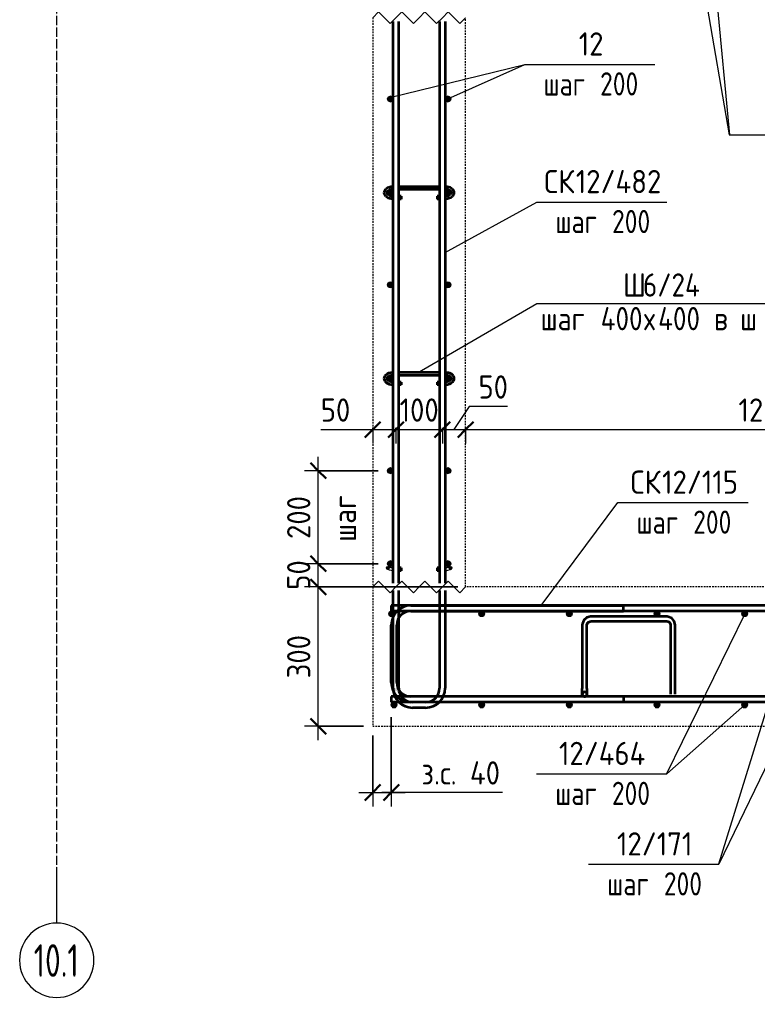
# Model space of a CAD drawing. Header units: millimetres. Extents: x 28954 to 49618, y -2651 to 78735.
# Drawn here: x 46458 to 48046, y -2583 to -479 of the extents above; entities that cross this region are included whole.
import ezdxf

# ---------------------------------------------------------------- set-up
doc = ezdxf.new("R2010")
doc.units = ezdxf.units.MM
doc.linetypes.add('01 Штриховая _4 мм_', pattern=[6, 3.5, -2.5])
doc.linetypes.add('02 Штрихпунктирная _20 мм_', pattern=[25, 20, -2.5, 0, -2.5])
for name, color, linetype, lineweight in [('AA_Dim', 7, 'Continuous', 9), ('AA_Dim-20', 7, 'Continuous', 9), ('AA_Oformlenie', 7, 'Continuous', 9), ('AA_Vinoska', 7, 'Continuous', 9), ('KR_Armatura', 7, 'Continuous', 20), ('KR_Armatura_Tonkie', 7, 'Continuous', 20), ('Оси', 7, 'Continuous', 9)]:
    doc.layers.add(name, color=color, linetype=linetype, lineweight=lineweight)
doc.layers.add('AF_Stena_Опалубка', color=7, linetype='Continuous', lineweight=20, true_color=0x0063c6)
doc.layers.add('KR_Fundament', color=7, linetype='Continuous', lineweight=20, true_color=0x804000)
doc.styles.add('ISOCPEUR_1', font='isocpeur.TTF', dxfattribs={"width": 0.9, "height": 50})
doc.styles.add('ISOCPEUR_2', font='isocpeur.TTF', dxfattribs={"width": 0.8, "height": 50})
doc.styles.add('ISOCPEUR_3', font='isocpeur.TTF', dxfattribs={"width": 0.7, "height": 70})
doc.styles.add('ISOCPEUR_4', font='isocpeur.TTF', dxfattribs={"width": 0.85, "height": 50})
doc.dimstyles.new('00_Точн_3_знака__прозр_', dxfattribs={"dimscale": 304.8, "dimtxt": 50.137748, "dimasz": 0.111549, "dimexe": 0.098425, "dimexo": 0.065617, "dimgap": 0.006562, "dimtad": 1, "dimdec": 3, "dimrnd": 0.001, "dimdsep": 46, "dimtxsty": 'ISOCPEUR_1', "dimblk1": 'OBLIQUE', "dimblk2": 'OBLIQUE', "dimsah": 1, "dimcen": 0.09, "dimdle": 0.098425, "dimazin": 0, "dimtfac": 1, "dimtdec": 4, "dimtix": 1, "dimtmove": 0, "dimatfit": 3, "dimfxl": 1, "dimtvp": 1, "dimtolj": 1, "dimtzin": 0, "dimlwd": 18, "dimlwe": 18, "dimarcsym": 2})
doc.dimstyles.new('00_Точн_3_знака__прозр__1', dxfattribs={"dimscale": 304.8, "dimtxt": 50.137748, "dimasz": 0.111549, "dimexe": 0.098425, "dimexo": 0.065617, "dimgap": 0.006562, "dimtad": 1, "dimdec": 3, "dimrnd": 0.001, "dimdsep": 46, "dimtxsty": 'ISOCPEUR_1', "dimblk1": 'OBLIQUE', "dimblk2": 'OBLIQUE', "dimsah": 1, "dimcen": 0.09, "dimdle": 0.098425, "dimazin": 0, "dimtfac": 1, "dimtdec": 4, "dimtix": 1, "dimtmove": 1, "dimatfit": 3, "dimfxl": 1, "dimtvp": 1, "dimtolj": 1, "dimtzin": 0, "dimlwd": 18, "dimlwe": 18, "dimarcsym": 2})

# ---------------------------------------------------------------- blocks, each defined once
blk = doc.blocks.new('261_Лягушка _НесАрм_РабПлоск_ - 10 А240-3794697-В-В Арм')
at = {"layer": 'KR_Armatura', "lineweight": 35}
for start, end in [(90, 270), (270, 90)]:
    blk.add_arc((76791.1, -1931), 5, start, end, dxfattribs=at)
at = {"layer": 'KR_Armatura_Tonkie', "lineweight": 35}
for p, q in [((76968.6, -1764), (76803.6, -1764)), ((76786.1, -1781.5), (76786.1, -1918.5)), ((76796.1, -1918.5), (76796.1, -1781.5)), ((76803.6, -1774), (76968.6, -1774)), ((76976.1, -1781.5), (76976.1, -1918.5)), ((76986.1, -1918.5), (76986.1, -1781.5))]:
    blk.add_line(p, q, dxfattribs=at)
at = {"layer": 'KR_Armatura_Tonkie', "lineweight": 35, "flags": 128}
for points in [[(76803.6, -1764), (76795.6, -1765.9), (76789.3, -1771.3), (76786.2, -1779), (76786.1, -1781.5)], [(76986.1, -1781.5), (76984.1, -1773.5), (76978.7, -1767.3), (76971.1, -1764.2), (76968.6, -1764)], [(76796.1, -1781.5), (76798, -1776.5), (76802.7, -1774.1), (76803.6, -1774)], [(76968.6, -1774), (76973.5, -1775.9), (76976, -1780.6), (76976.1, -1781.5)], [(76786.1, -1931), (76786.1, -1929.1), (76786.1, -1923.9), (76786.1, -1918.5)], [(76791.1, -1936), (76787.2, -1934.1), (76786.1, -1931)], [(76796.1, -1931), (76794.2, -1934.9), (76791.1, -1936)], [(76796.1, -1918.5), (76796.1, -1925.2), (76796.1, -1929.8), (76796.1, -1931)], [(76976.1, -1918.5), (76976.1, -1925.2), (76976.1, -1929.8), (76976.1, -1931)], [(76986.1, -1931), (76986.1, -1929.1), (76986.1, -1923.9), (76986.1, -1918.5)]]:
    blk.add_lwpolyline(points, dxfattribs=at)
blk = doc.blocks.new('Последовательность узлов - 3мм масшт20 маскировка-904226-В-В Арм')
at = {"layer": 'AA_Oformlenie'}
for p, q in [((76335, -475.1), (76347.5, -462.6)), ((76347.5, -462.6), (76372.5, -487.6)), ((76385, -475.1), (76397.5, -462.6)), ((76397.5, -462.6), (76422.5, -487.6)), ((76435, -475.1), (76447.5, -462.6)), ((76447.5, -462.6), (76472.5, -487.6)), ((76485, -475.1), (76497.5, -462.6)), ((76497.5, -462.6), (76522.5, -487.6)), ((76385, -475.1), (76372.5, -487.6)), ((76435, -475.1), (76422.5, -487.6)), ((76485, -475.1), (76472.5, -487.6)), ((76535, -475.1), (76522.5, -487.6))]:
    blk.add_line(p, q, dxfattribs=at)
blk = doc.blocks.new('DIMBLOCK101-В-В Арм')
at = {"layer": 'AA_Dim-20', "color": 30, "lineweight": 30, "true_color": 0xff8000, "transparency": 16777216}
for p, q in [((47217.8, -1361.6), (47234.8, -1344.6)), ((47267.8, -1361.6), (47284.8, -1344.6)), ((47217.8, -1361.6), (47200.8, -1378.6)), ((47267.8, -1361.6), (47250.8, -1378.6))]:
    blk.add_line(p, q, dxfattribs=at)
at = {"layer": 'AA_Dim-20', "color": 30, "lineweight": 18, "true_color": 0xff8000, "transparency": 16777216}
for p, q in [((47106, -1361.6), (47188.4, -1361.6)), ((47187.8, -1361.6), (47267.8, -1361.6)), ((47188.4, -1361.6), (47242.8, -1361.6)), ((47217.8, -1357.5), (47217.8, -1391.6)), ((47217.8, -1361.6), (47217.8, -1357.5)), ((47267.8, -1357.5), (47267.8, -1391.6)), ((47267.8, -1361.6), (47267.8, -1357.5))]:
    blk.add_line(p, q, dxfattribs=at)
at = {"layer": 'AA_Dim-20', "color": 0, "lineweight": 18, "transparency": 16777216, "insert": (47106, -1294.4), "char_height": 50, "width": 74.923, "attachment_point": 1, "line_spacing_factor": 1.135194, "style": 'ISOCPEUR_1'}
blk.add_mtext('50', dxfattribs=at)
blk = doc.blocks.new('_Oblique')
at = {"color": 0, "linetype": 'ByBlock', "lineweight": -2}
blk.add_line((-0.5, -0.5), (0.5, 0.5), dxfattribs=at)
blk = doc.blocks.new('DIMBLOCK102-В-В Арм')
at = {"layer": 'AA_Dim-20', "color": 30, "lineweight": 30, "true_color": 0xff8000, "transparency": 16777216}
for p, q in [((47267.8, -1361.6), (47284.8, -1344.6)), ((47367.8, -1361.6), (47384.8, -1344.6)), ((47267.8, -1361.6), (47250.8, -1378.6)), ((47367.8, -1361.6), (47350.8, -1378.6))]:
    blk.add_line(p, q, dxfattribs=at)
at = {"layer": 'AA_Dim-20', "color": 30, "lineweight": 18, "true_color": 0xff8000, "transparency": 16777216}
for p, q in [((47267.8, -1357.5), (47267.8, -1391.6)), ((47267.8, -1361.6), (47267.8, -1357.5)), ((47267.8, -1361.6), (47367.8, -1361.6)), ((47367.8, -1357.5), (47367.8, -1391.6)), ((47367.8, -1361.6), (47367.8, -1357.5))]:
    blk.add_line(p, q, dxfattribs=at)
at = {"layer": 'AA_Dim-20', "color": 0, "lineweight": 18, "transparency": 16777216, "insert": (47275.7, -1294.4), "char_height": 50, "width": 101.032, "attachment_point": 1, "line_spacing_factor": 1.135194, "style": 'ISOCPEUR_1'}
blk.add_mtext('100', dxfattribs=at)
blk = doc.blocks.new('DIMBLOCK103-В-В Арм')
at = {"layer": 'AA_Dim-20', "color": 30, "lineweight": 18, "true_color": 0xff8000, "transparency": 16777216}
for p, q in [((47425.4, -1312), (47392.8, -1361.6)), ((47507.9, -1312), (47425.4, -1312)), ((47367.8, -1357.5), (47367.8, -1391.6)), ((47367.8, -1361.6), (47367.8, -1357.5)), ((47367.8, -1361.6), (47417.8, -1361.6)), ((47417.8, -1357.5), (47417.8, -1391.6)), ((47417.8, -1361.6), (47417.8, -1357.5))]:
    blk.add_line(p, q, dxfattribs=at)
at = {"layer": 'AA_Dim-20', "color": 30, "lineweight": 30, "true_color": 0xff8000, "transparency": 16777216}
for p, q in [((47367.8, -1361.6), (47384.8, -1344.6)), ((47417.8, -1361.6), (47434.8, -1344.6)), ((47367.8, -1361.6), (47350.8, -1378.6)), ((47417.8, -1361.6), (47400.8, -1378.6))]:
    blk.add_line(p, q, dxfattribs=at)
at = {"layer": 'AA_Dim-20', "color": 0, "lineweight": 18, "transparency": 16777216, "insert": (47445.4, -1244.8), "char_height": 50, "width": 74.923, "attachment_point": 1, "line_spacing_factor": 1.135194, "style": 'ISOCPEUR_1'}
blk.add_mtext('50', dxfattribs=at)
blk = doc.blocks.new('DIMBLOCK104-В-В Арм')
at = {"layer": 'AA_Dim-20', "color": 30, "lineweight": 30, "true_color": 0xff8000, "transparency": 16777216}
for p, q in [((47417.8, -1361.6), (47434.8, -1344.6)), ((48707.8, -1361.6), (48724.8, -1344.6)), ((47417.8, -1361.6), (47400.8, -1378.6)), ((48707.8, -1361.6), (48690.8, -1378.6))]:
    blk.add_line(p, q, dxfattribs=at)
at = {"layer": 'AA_Dim-20', "color": 30, "lineweight": 18, "true_color": 0xff8000, "transparency": 16777216}
for p, q in [((47417.8, -1357.5), (47417.8, -1391.6)), ((47417.8, -1361.6), (47417.8, -1357.5)), ((47417.8, -1361.6), (48707.8, -1361.6)), ((48707.8, -1357.5), (48707.8, -1391.6)), ((48707.8, -1361.6), (48707.8, -1357.5))]:
    blk.add_line(p, q, dxfattribs=at)
at = {"layer": 'AA_Dim-20', "color": 0, "lineweight": 18, "transparency": 16777216, "insert": (48005.1, -1294.4), "char_height": 50, "width": 138.494, "attachment_point": 1, "line_spacing_factor": 1.135194, "style": 'ISOCPEUR_1'}
blk.add_mtext('1290', dxfattribs=at)
blk = doc.blocks.new('DIMBLOCK110-В-В Арм')
at = {"layer": 'AA_Dim-20', "color": 30, "lineweight": 30, "true_color": 0xff8000, "transparency": 16777216}
for p, q in [((47100.7, -1700), (47083.7, -1683)), ((47100.7, -1700), (47117.7, -1717)), ((47100.7, -2000), (47083.7, -1983)), ((47100.7, -2000), (47117.7, -2017))]:
    blk.add_line(p, q, dxfattribs=at)
at = {"layer": 'AA_Dim-20', "color": 30, "lineweight": 18, "true_color": 0xff8000, "transparency": 16777216}
for p, q in [((47401, -1700), (47070.7, -1700)), ((47100.7, -2030), (47100.7, -1700)), ((47100.7, -1700), (47401, -1700)), ((47197.8, -2000), (47070.7, -2000)), ((47100.7, -2000), (47197.8, -2000))]:
    blk.add_line(p, q, dxfattribs=at)
at = {"layer": 'AA_Dim-20', "color": 0, "lineweight": 18, "transparency": 16777216, "insert": (47033.6, -1896.8), "char_height": 50, "width": 112.384, "attachment_point": 1, "rotation": 90, "line_spacing_factor": 1.135194, "style": 'ISOCPEUR_1'}
blk.add_mtext('300', dxfattribs=at)
blk = doc.blocks.new('DIMBLOCK111-В-В Арм')
at = {"layer": 'AA_Dim-20', "color": 30, "lineweight": 30, "true_color": 0xff8000, "transparency": 16777216}
for p, q in [((47100.7, -1650), (47083.7, -1633)), ((47100.7, -1650), (47117.7, -1667)), ((47100.7, -1700), (47083.7, -1683)), ((47100.7, -1700), (47117.7, -1717))]:
    blk.add_line(p, q, dxfattribs=at)
at = {"layer": 'AA_Dim-20', "color": 30, "lineweight": 18, "true_color": 0xff8000, "transparency": 16777216}
for p, q in [((47229.8, -1650), (47070.7, -1650)), ((47100.7, -1700), (47100.7, -1650)), ((47100.7, -1650), (47229.8, -1650)), ((47401, -1700), (47070.7, -1700)), ((47100.7, -1700), (47401, -1700))]:
    blk.add_line(p, q, dxfattribs=at)
at = {"layer": 'AA_Dim-20', "color": 0, "lineweight": 18, "transparency": 16777216, "insert": (47033.6, -1706.2), "char_height": 50, "width": 74.923, "attachment_point": 1, "rotation": 90, "line_spacing_factor": 1.135194, "style": 'ISOCPEUR_1'}
blk.add_mtext('50', dxfattribs=at)
blk = doc.blocks.new('DIMBLOCK112-В-В Арм')
at = {"layer": 'AA_Dim-20', "color": 30, "lineweight": 18, "true_color": 0xff8000, "transparency": 16777216}
for p, q in [((47100.7, -1650), (47100.7, -1420)), ((47229.8, -1450), (47070.7, -1450)), ((47100.7, -1450), (47229.8, -1450)), ((47229.8, -1650), (47070.7, -1650)), ((47100.7, -1650), (47229.8, -1650))]:
    blk.add_line(p, q, dxfattribs=at)
at = {"layer": 'AA_Dim-20', "color": 30, "lineweight": 30, "true_color": 0xff8000, "transparency": 16777216}
for p, q in [((47100.7, -1450), (47083.7, -1433)), ((47100.7, -1450), (47117.7, -1467)), ((47100.7, -1650), (47083.7, -1633)), ((47100.7, -1650), (47117.7, -1667))]:
    blk.add_line(p, q, dxfattribs=at)
at = {"layer": 'AA_Dim-20', "color": 0, "lineweight": 18, "transparency": 16777216, "char_height": 50, "attachment_point": 1, "rotation": 90, "line_spacing_factor": 1.135194, "style": 'ISOCPEUR_1'}
for s, insert, width in [('200', (47033.6, -1596.8), 112.384), ('шаг', (47132.2, -1603), 127.142)]:
    blk.add_mtext(s, dxfattribs=dict(at, insert=insert, width=width))
blk = doc.blocks.new('DIMBLOCK113-В-В Арм')
at = {"layer": 'AA_Dim-20', "color": 30, "lineweight": 18, "true_color": 0xff8000, "transparency": 16777216}
for p, q in [((47257.8, -1980), (47257.8, -2172.4)), ((47257.8, -2142.4), (47257.8, -1980)), ((47217.8, -2020), (47217.8, -2172.4)), ((47217.8, -2142.4), (47217.8, -2020)), ((47187.8, -2142.4), (47287.8, -2142.4)), ((47302.8, -2142.4), (47237.8, -2142.4)), ((47496.9, -2142.4), (47302.8, -2142.4))]:
    blk.add_line(p, q, dxfattribs=at)
at = {"layer": 'AA_Dim-20', "color": 30, "lineweight": 30, "true_color": 0xff8000, "transparency": 16777216}
for p, q in [((47217.8, -2142.4), (47234.8, -2125.4)), ((47257.8, -2142.4), (47274.8, -2125.4)), ((47217.8, -2142.4), (47200.8, -2159.4)), ((47257.8, -2142.4), (47240.8, -2159.4))]:
    blk.add_line(p, q, dxfattribs=at)
at = {"layer": 'AA_Dim-20', "color": 0, "lineweight": 18, "transparency": 16777216, "insert": (47322.8, -2075.3), "char_height": 50, "width": 208.876, "attachment_point": 1, "line_spacing_factor": 1.135194, "style": 'ISOCPEUR_1'}
blk.add_mtext('з.с. 40', dxfattribs=at)
blk = doc.blocks.new('042_М_Арматуры - Диам длина поз _ Комментарий-2260297-В-В Арм')
at = {"layer": 'AA_Vinoska'}
blk.add_line((77320.9, -1518.6), (77600.9, -1518.6), dxfattribs=at)
blk = doc.blocks.new('042_М_Арматуры - Диам длина поз _ Шаг-2260295-В-В Арм')
at = {"layer": 'AA_Vinoska'}
blk.add_line((78178.8, -871.7), (78458.8, -871.7), dxfattribs=at)
blk = doc.blocks.new('044_М_Универсальная с полкой - Марка_Комментарий полка 27-3828024-В-В Арм')
at = {"layer": 'AA_Vinoska'}
blk.add_line((78112.7, -1089.8), (78652.7, -1089.8), dxfattribs=at)
blk = doc.blocks.new('Ось сетки - d_4мм-2765513-В-В Арм')
at = {"layer": 'Оси', "color": 12, "true_color": 0xc80000}
for start, end in [(0, 180), (0, 180), (180, 360), (180, 360)]:
    blk.add_arc((75655, -2503.5), 80, start, end, dxfattribs=at)

msp = doc.modelspace()

# ---------------------------------------------------------------- hatches: boundary and pattern name
at = {"layer": 'KR_Armatura', "lineweight": 9}
h = msp.add_hatch(color=256, dxfattribs=at)
edge = h.paths.add_edge_path()
edge.add_arc((47255.8079, -650), 6, 0, 360)
for points in [[(47255.8079, -656), (47261.004, -653), (47261.004, -647), (47255.8079, -644), (47250.6117, -647), (47250.6117, -653)], [(47379.8079, -656), (47385.004, -653), (47385.004, -647), (47379.8079, -644), (47374.6117, -647), (47374.6117, -653)], [(47255.8079, -856), (47261.004, -853), (47261.004, -847), (47255.8079, -844), (47250.6117, -847), (47250.6117, -853)], [(47379.8079, -856), (47385.004, -853), (47385.004, -847), (47379.8079, -844), (47374.6117, -847), (47374.6117, -853)], [(47255.8079, -1056), (47261.004, -1053), (47261.004, -1047), (47255.8079, -1044), (47250.6117, -1047), (47250.6117, -1053)], [(47379.8079, -1056), (47385.004, -1053), (47385.004, -1047), (47379.8079, -1044), (47374.6117, -1047), (47374.6117, -1053)], [(47255.8079, -1256), (47261.004, -1253), (47261.004, -1247), (47255.8079, -1244), (47250.6117, -1247), (47250.6117, -1253)], [(47379.8079, -1256), (47385.004, -1253), (47385.004, -1247), (47379.8079, -1244), (47374.6117, -1247), (47374.6117, -1253)], [(47255.8079, -1456), (47261.004, -1453), (47261.004, -1447), (47255.8079, -1444), (47250.6117, -1447), (47250.6117, -1453)], [(47379.8079, -1456), (47385.004, -1453), (47385.004, -1447), (47379.8079, -1444), (47374.6117, -1447), (47374.6117, -1453)], [(47255.8079, -1656), (47261.004, -1653), (47261.004, -1647), (47255.8079, -1644), (47250.6117, -1647), (47250.6117, -1653)], [(47379.8079, -1656), (47385.004, -1653), (47385.004, -1647), (47379.8079, -1644), (47374.6117, -1647), (47374.6117, -1653)]]:
    msp.add_hatch(color=256, dxfattribs=at).paths.add_polyline_path(points)
h = msp.add_hatch(color=256, dxfattribs=at)
edge = h.paths.add_edge_path()
edge.add_arc((47379.8079, -650), 6, 0, 360)
h = msp.add_hatch(color=256, dxfattribs=at)
edge = h.paths.add_edge_path()
edge.add_arc((47255.8079, -850), 6, 0, 360)
h = msp.add_hatch(color=256, dxfattribs=at)
edge = h.paths.add_edge_path()
edge.add_arc((47379.8079, -850), 6, 0, 360)
h = msp.add_hatch(color=256, dxfattribs=at)
edge = h.paths.add_edge_path()
edge.add_arc((47255.8079, -1050), 6, 0, 360)
h = msp.add_hatch(color=256, dxfattribs=at)
edge = h.paths.add_edge_path()
edge.add_arc((47379.8079, -1050), 6, 0, 360)
h = msp.add_hatch(color=256, dxfattribs=at)
edge = h.paths.add_edge_path()
edge.add_arc((47255.8079, -1250), 6, 0, 360)
h = msp.add_hatch(color=256, dxfattribs=at)
edge = h.paths.add_edge_path()
edge.add_arc((47379.8079, -1250), 6, 0, 360)
h = msp.add_hatch(color=256, dxfattribs=at)
edge = h.paths.add_edge_path()
edge.add_arc((47255.8079, -1450), 6, 0, 360)
h = msp.add_hatch(color=256, dxfattribs=at)
edge = h.paths.add_edge_path()
edge.add_arc((47379.8079, -1450), 6, 0, 360)
at = {"layer": 'KR_Armatura'}
h = msp.add_hatch(color=256, dxfattribs=at)
edge = h.paths.add_edge_path()
edge.add_arc((47250.2454, -1659.1377), 3, 0, 360)
for points in [[(47250.2454, -1662.1377), (47253.2454, -1659.1377), (47250.2454, -1656.1377), (47247.2454, -1659.1377)], [(47385.3704, -1662.1377), (47388.3704, -1659.1377), (47385.3704, -1656.1377), (47382.3704, -1659.1377)], [(47255.8079, -1763.1962), (47261.8079, -1763.1962), (47264.8079, -1758), (47261.8079, -1752.8038), (47255.8079, -1752.8038), (47252.8079, -1758)], [(47449.4745, -1763.1962), (47455.4745, -1763.1962), (47458.4745, -1758), (47455.4745, -1752.8038), (47449.4745, -1752.8038), (47446.4745, -1758)], [(47638.1412, -1763.1962), (47644.1412, -1763.1962), (47647.1412, -1758), (47644.1412, -1752.8038), (47638.1412, -1752.8038), (47635.1412, -1758)], [(47826.8079, -1763.1962), (47832.8079, -1763.1962), (47835.8079, -1758), (47832.8079, -1752.8038), (47826.8079, -1752.8038), (47823.8079, -1758)], [(48015.4745, -1763.1962), (48021.4745, -1763.1962), (48024.4745, -1758), (48021.4745, -1752.8038), (48015.4745, -1752.8038), (48012.4745, -1758)], [(47260.8079, -1959.1962), (47266.8079, -1959.1962), (47269.8079, -1954), (47266.8079, -1948.8038), (47260.8079, -1948.8038), (47257.8079, -1954)], [(47449.4745, -1959.1962), (47455.4745, -1959.1962), (47458.4745, -1954), (47455.4745, -1948.8038), (47449.4745, -1948.8038), (47446.4745, -1954)], [(47638.1412, -1959.1962), (47644.1412, -1959.1962), (47647.1412, -1954), (47644.1412, -1948.8038), (47638.1412, -1948.8038), (47635.1412, -1954)], [(47826.8079, -1959.1962), (47832.8079, -1959.1962), (47835.8079, -1954), (47832.8079, -1948.8038), (47826.8079, -1948.8038), (47823.8079, -1954)], [(48015.4745, -1959.1962), (48021.4745, -1959.1962), (48024.4745, -1954), (48021.4745, -1948.8038), (48015.4745, -1948.8038), (48012.4745, -1954)]]:
    msp.add_hatch(color=256, dxfattribs=at).paths.add_polyline_path(points)
at = {"layer": 'KR_Armatura', "lineweight": 9}
h = msp.add_hatch(color=256, dxfattribs=at)
edge = h.paths.add_edge_path()
edge.add_arc((47255.8079, -1650), 6, 0, 360)
h = msp.add_hatch(color=256, dxfattribs=at)
edge = h.paths.add_edge_path()
edge.add_arc((47379.8079, -1650), 6, 0, 360)
at = {"layer": 'KR_Armatura'}
h = msp.add_hatch(color=256, dxfattribs=at)
edge = h.paths.add_edge_path()
edge.add_arc((47385.3704, -1659.1377), 3, 0, 360)
h = msp.add_hatch(color=256, dxfattribs=at)
edge = h.paths.add_edge_path()
edge.add_arc((47258.8079, -1758), 6, 0, 360)
h = msp.add_hatch(color=256, dxfattribs=at)
edge = h.paths.add_edge_path()
edge.add_arc((47452.4745, -1758), 6, 0, 360)
h = msp.add_hatch(color=256, dxfattribs=at)
edge = h.paths.add_edge_path()
edge.add_arc((47641.1412, -1758), 6, 0, 360)
h = msp.add_hatch(color=256, dxfattribs=at)
edge = h.paths.add_edge_path()
edge.add_arc((47829.8079, -1758), 6, 0, 360)
h = msp.add_hatch(color=256, dxfattribs=at)
edge = h.paths.add_edge_path()
edge.add_arc((48018.4745, -1758), 6, 0, 360)
h = msp.add_hatch(color=256, dxfattribs=at)
edge = h.paths.add_edge_path()
edge.add_arc((47263.8079, -1954), 6, 0, 360)
h = msp.add_hatch(color=256, dxfattribs=at)
edge = h.paths.add_edge_path()
edge.add_arc((47452.4745, -1954), 6, 0, 360)
h = msp.add_hatch(color=256, dxfattribs=at)
edge = h.paths.add_edge_path()
edge.add_arc((47641.1412, -1954), 6, 0, 360)
h = msp.add_hatch(color=256, dxfattribs=at)
edge = h.paths.add_edge_path()
edge.add_arc((47829.8079, -1954), 6, 0, 360)
h = msp.add_hatch(color=256, dxfattribs=at)
edge = h.paths.add_edge_path()
edge.add_arc((48018.4745, -1954), 6, 0, 360)
at = {"layer": 'KR_Armatura_Tonkie'}
h = msp.add_hatch(color=256, dxfattribs=at)
h.paths.add_polyline_path([(47259.239, -1782), (47261.8079, -1782), (47261.8079, -1764.9278), (47259.239, -1771.1296), (47257.8079, -1782)])
h.paths.add_polyline_path([(47273.8079, -1767.0464), (47273.8271, -1767), (47278.8079, -1760.6232), (47284.8079, -1756.0192), (47292.0433, -1753.0222), (47299.8079, -1752), (47273.8079, -1752), (47273.8079, -1766.9889)])
msp.add_hatch(color=256, dxfattribs=at).paths.add_polyline_path([(47261.8079, -1906), (47261.8079, -1782), (47257.8079, -1782), (47257.8079, -1906)])
h = msp.add_hatch(color=256, dxfattribs=at)
h.paths.add_polyline_path([(47282.4874, -1936), (47299.8079, -1936), (47292.0433, -1934.9778), (47284.8079, -1931.9808), (47278.4311, -1927), (47274.2807, -1921.5911), (47274.8301, -1925.7646), (47277.8271, -1933), (47272.631, -1936), (47278.8079, -1936)])
h.paths.add_polyline_path([(47263.4348, -1927), (47273.8079, -1920.9536), (47272.5845, -1918), (47261.8079, -1918), (47261.8079, -1906), (47257.8079, -1906), (47259.239, -1916.8704), (47261.8079, -1923.0722)])
h.paths.add_polyline_path([(47264.5919, -1928.5079), (47269.8811, -1927.0907), (47263.4348, -1927)])

# ---------------------------------------------------------------- linework, layer by layer
at = {"layer": 'AA_Vinoska'}
for p, q in [((47944.4683, -286.3756), (47985.4485, -727.143)), ((47927.6311, -395.446), (47985.1146, -727.143)), ((47254.7538, -646.564), (47545.4383, -575.5328)), ((47379.8079, -650), (47545.4383, -575.5328)), ((47985.1146, -727.143), (48004.6904, -727.143)), ((47985.4485, -727.143), (48004.6904, -727.143)), ((47372.2495, -981.2323), (47571.1301, -871.6867)), ((47314.1942, -1239.0232), (47571.1301, -1089.768)), ((47582.2491, -1737.3859), (47745.7297, -1518.5966)), ((48018.4745, -1758), (47849.9395, -2102.291)), ((48131.4847, -1747.9406), (47962.3583, -2297.0033)), ((48018.7097, -1954), (47850.7421, -2102.291)), ((48133.7946, -1942), (47962.6145, -2297.0033)), ((47849.9395, -2102.291), (47850.7421, -2102.291)), ((47962.3583, -2297.0033), (47962.6145, -2297.0033))]:
    msp.add_line(p, q, dxfattribs=at)
at = {"layer": 'AF_Stena_Опалубка', "linetype": '01 Штриховая _4 мм_'}
for p, q in [((47217.8079, -475.038), (47217.8079, -1700)), ((47417.8079, -1700), (47417.8079, -475.038))]:
    msp.add_line(p, q, dxfattribs=at)
at = {"layer": 'KR_Armatura', "lineweight": 9}
for p, q in [((47255.8079, -644), (47250.6117, -647)), ((47250.6117, -647), (47250.6117, -653)), ((47261.004, -647), (47255.8079, -644)), ((47261.004, -653), (47261.004, -647)), ((47379.8079, -644), (47374.6117, -647)), ((47374.6117, -647), (47374.6117, -653)), ((47385.004, -647), (47379.8079, -644)), ((47385.004, -653), (47385.004, -647)), ((47250.6117, -653), (47255.8079, -656)), ((47255.8079, -656), (47261.004, -653)), ((47374.6117, -653), (47379.8079, -656)), ((47379.8079, -656), (47385.004, -653)), ((47255.8079, -844), (47250.6117, -847)), ((47250.6117, -847), (47250.6117, -853)), ((47250.6117, -853), (47255.8079, -856)), ((47261.004, -847), (47255.8079, -844)), ((47255.8079, -856), (47261.004, -853)), ((47261.004, -853), (47261.004, -847)), ((47379.8079, -844), (47374.6117, -847)), ((47374.6117, -847), (47374.6117, -853)), ((47374.6117, -853), (47379.8079, -856)), ((47385.004, -847), (47379.8079, -844)), ((47379.8079, -856), (47385.004, -853)), ((47385.004, -853), (47385.004, -847)), ((47255.8079, -1044), (47250.6117, -1047)), ((47250.6117, -1047), (47250.6117, -1053)), ((47261.004, -1047), (47255.8079, -1044)), ((47261.004, -1053), (47261.004, -1047)), ((47379.8079, -1044), (47374.6117, -1047)), ((47374.6117, -1047), (47374.6117, -1053)), ((47385.004, -1047), (47379.8079, -1044)), ((47385.004, -1053), (47385.004, -1047)), ((47250.6117, -1053), (47255.8079, -1056)), ((47255.8079, -1056), (47261.004, -1053)), ((47374.6117, -1053), (47379.8079, -1056)), ((47379.8079, -1056), (47385.004, -1053)), ((47255.8079, -1244), (47250.6117, -1247)), ((47250.6117, -1247), (47250.6117, -1253)), ((47250.6117, -1253), (47255.8079, -1256)), ((47261.004, -1247), (47255.8079, -1244)), ((47255.8079, -1256), (47261.004, -1253)), ((47261.004, -1253), (47261.004, -1247)), ((47379.8079, -1244), (47374.6117, -1247)), ((47374.6117, -1247), (47374.6117, -1253)), ((47374.6117, -1253), (47379.8079, -1256)), ((47385.004, -1247), (47379.8079, -1244)), ((47379.8079, -1256), (47385.004, -1253)), ((47385.004, -1253), (47385.004, -1247)), ((47255.8079, -1444), (47250.6117, -1447)), ((47250.6117, -1447), (47250.6117, -1453)), ((47261.004, -1447), (47255.8079, -1444)), ((47261.004, -1453), (47261.004, -1447)), ((47379.8079, -1444), (47374.6117, -1447)), ((47374.6117, -1447), (47374.6117, -1453)), ((47385.004, -1447), (47379.8079, -1444)), ((47385.004, -1453), (47385.004, -1447)), ((47250.6117, -1453), (47255.8079, -1456)), ((47255.8079, -1456), (47261.004, -1453)), ((47374.6117, -1453), (47379.8079, -1456)), ((47379.8079, -1456), (47385.004, -1453)), ((47255.8079, -1644), (47250.6117, -1647)), ((47250.6117, -1647), (47250.6117, -1653)), ((47250.6117, -1653), (47255.8079, -1656)), ((47261.004, -1647), (47255.8079, -1644)), ((47255.8079, -1656), (47261.004, -1653)), ((47261.004, -1653), (47261.004, -1647)), ((47379.8079, -1644), (47374.6117, -1647)), ((47374.6117, -1647), (47374.6117, -1653)), ((47374.6117, -1653), (47379.8079, -1656)), ((47385.004, -1647), (47379.8079, -1644)), ((47379.8079, -1656), (47385.004, -1653)), ((47385.004, -1653), (47385.004, -1647))]:
    msp.add_line(p, q, dxfattribs=at)
at = {"layer": 'KR_Armatura'}
for p, q in [((47250.2454, -1656.1377), (47247.2454, -1659.1377)), ((47247.2454, -1659.1377), (47250.2454, -1662.1377)), ((47250.1794, -1662.6221), (47248.5229, -1661.5939)), ((47253.2454, -1659.1377), (47250.2454, -1656.1377)), ((47250.2454, -1662.1377), (47253.2454, -1659.1377)), ((47252.3876, -1656.9617), (47251.9678, -1656.6814)), ((47254.2973, -1657.9548), (47252.3876, -1656.9617)), ((47257.1018, -1658.8273), (47254.2973, -1657.9548)), ((47258.9298, -1659.1158), (47257.1018, -1658.8273)), ((47260.8079, -1659.2132), (47258.9298, -1659.1158)), ((47375.4364, -1659.2024), (47374.8079, -1659.2132)), ((47377.9133, -1658.9442), (47375.4364, -1659.2024)), ((47380.7897, -1658.1653), (47377.9133, -1658.9442)), ((47382.3171, -1657.4863), (47380.7897, -1658.1653)), ((47383.6479, -1656.6814), (47382.3171, -1657.4863)), ((47385.3704, -1656.1377), (47382.3704, -1659.1377)), ((47382.3704, -1659.1377), (47385.3704, -1662.1377)), ((47387.0929, -1661.5939), (47384.3771, -1663.1598)), ((47388.3704, -1659.1377), (47385.3704, -1656.1377)), ((47385.3704, -1662.1377), (47388.3704, -1659.1377)), ((47252.2186, -1663.4583), (47250.1794, -1662.6221)), ((47254.2577, -1664.2946), (47252.2186, -1663.4583)), ((47257.4812, -1664.9826), (47254.2577, -1664.2946)), ((47260.8079, -1665.2132), (47257.4812, -1664.9826)), ((47376.8937, -1665.1231), (47374.8079, -1665.2132)), ((47379.1259, -1664.7088), (47376.8937, -1665.1231)), ((47381.3581, -1664.2946), (47379.1259, -1664.7088)), ((47384.3771, -1663.1598), (47381.3581, -1664.2946)), ((47255.8079, -1752.8038), (47252.8079, -1758)), ((47252.8079, -1758), (47255.8079, -1763.1962)), ((47261.8079, -1752.8038), (47255.8079, -1752.8038)), ((47255.8079, -1763.1962), (47261.8079, -1763.1962)), ((47264.8079, -1758), (47261.8079, -1752.8038)), ((47261.8079, -1763.1962), (47264.8079, -1758)), ((47449.4745, -1752.8038), (47446.4745, -1758)), ((47446.4745, -1758), (47449.4745, -1763.1962)), ((47455.4745, -1752.8038), (47449.4745, -1752.8038)), ((47449.4745, -1763.1962), (47455.4745, -1763.1962)), ((47458.4745, -1758), (47455.4745, -1752.8038)), ((47455.4745, -1763.1962), (47458.4745, -1758)), ((47638.1412, -1752.8038), (47635.1412, -1758)), ((47635.1412, -1758), (47638.1412, -1763.1962)), ((47644.1412, -1752.8038), (47638.1412, -1752.8038)), ((47638.1412, -1763.1962), (47644.1412, -1763.1962)), ((47647.1412, -1758), (47644.1412, -1752.8038)), ((47644.1412, -1763.1962), (47647.1412, -1758)), ((47826.8079, -1752.8038), (47823.8079, -1758)), ((47823.8079, -1758), (47826.8079, -1763.1962)), ((47832.8079, -1752.8038), (47826.8079, -1752.8038)), ((47826.8079, -1763.1962), (47832.8079, -1763.1962)), ((47835.8079, -1758), (47832.8079, -1752.8038)), ((47832.8079, -1763.1962), (47835.8079, -1758)), ((48015.4745, -1752.8038), (48012.4745, -1758)), ((48012.4745, -1758), (48015.4745, -1763.1962)), ((48021.4745, -1752.8038), (48015.4745, -1752.8038)), ((48015.4745, -1763.1962), (48021.4745, -1763.1962)), ((48024.4745, -1758), (48021.4745, -1752.8038)), ((48021.4745, -1763.1962), (48024.4745, -1758)), ((47260.8079, -1948.8038), (47257.8079, -1954)), ((47257.8079, -1954), (47260.8079, -1959.1962)), ((47266.8079, -1948.8038), (47260.8079, -1948.8038)), ((47269.8079, -1954), (47266.8079, -1948.8038)), ((47266.8079, -1959.1962), (47269.8079, -1954)), ((47449.4745, -1948.8038), (47446.4745, -1954)), ((47446.4745, -1954), (47449.4745, -1959.1962)), ((47455.4745, -1948.8038), (47449.4745, -1948.8038)), ((47458.4745, -1954), (47455.4745, -1948.8038)), ((47455.4745, -1959.1962), (47458.4745, -1954)), ((47638.1412, -1948.8038), (47635.1412, -1954)), ((47635.1412, -1954), (47638.1412, -1959.1962)), ((47644.1412, -1948.8038), (47638.1412, -1948.8038)), ((47647.1412, -1954), (47644.1412, -1948.8038)), ((47644.1412, -1959.1962), (47647.1412, -1954)), ((47826.8079, -1948.8038), (47823.8079, -1954)), ((47823.8079, -1954), (47826.8079, -1959.1962)), ((47832.8079, -1948.8038), (47826.8079, -1948.8038)), ((47835.8079, -1954), (47832.8079, -1948.8038)), ((47832.8079, -1959.1962), (47835.8079, -1954)), ((48015.4745, -1948.8038), (48012.4745, -1954)), ((48012.4745, -1954), (48015.4745, -1959.1962)), ((48021.4745, -1948.8038), (48015.4745, -1948.8038)), ((48024.4745, -1954), (48021.4745, -1948.8038)), ((48021.4745, -1959.1962), (48024.4745, -1954)), ((47260.8079, -1959.1962), (47266.8079, -1959.1962)), ((47449.4745, -1959.1962), (47455.4745, -1959.1962)), ((47638.1412, -1959.1962), (47644.1412, -1959.1962)), ((47826.8079, -1959.1962), (47832.8079, -1959.1962)), ((48015.4745, -1959.1962), (48021.4745, -1959.1962))]:
    msp.add_line(p, q, dxfattribs=at)
at = {"layer": 'KR_Armatura', "lineweight": 9}
for centre in [(47255.8079, -650), (47379.8079, -650), (47255.8079, -850), (47379.8079, -850), (47255.8079, -1050), (47379.8079, -1050), (47255.8079, -1250), (47379.8079, -1250), (47255.8079, -1450), (47379.8079, -1450), (47255.8079, -1650), (47379.8079, -1650)]:
    msp.add_circle(centre, 6, dxfattribs=at)
at = {"layer": 'KR_Armatura'}
for centre, radius in [((47250.2454, -1659.1377), 3), ((47385.3704, -1659.1377), 3), ((47258.8079, -1758), 6), ((47452.4745, -1758), 6), ((47641.1412, -1758), 6), ((47829.8079, -1758), 6), ((48018.4745, -1758), 6), ((47263.8079, -1954), 6), ((47452.4745, -1954), 6), ((47641.1412, -1954), 6), ((47829.8079, -1954), 6), ((48018.4745, -1954), 6)]:
    msp.add_circle(centre, radius, dxfattribs=at)
at = {"layer": 'KR_Armatura_Tonkie', "lineweight": 35}
for p, q in [((47261.8079, -1692), (47261.8079, -483.0636)), ((47273.8079, -1692), (47273.8079, -483.0636)), ((47361.8079, -483.0636), (47361.8079, -1692)), ((47373.8079, -483.0636), (47373.8079, -1692)), ((47246.1553, -843.6534), (47249.7862, -840.8128)), ((47249.7862, -840.8128), (47252.6763, -839.4462)), ((47252.6763, -839.4462), (47256.64, -838.3638)), ((47256.64, -838.3638), (47260.5978, -838.0009)), ((47260.5978, -838.0009), (47260.8079, -838)), ((47260.8079, -838), (47261.8079, -838)), ((47273.8079, -838), (47361.8079, -838)), ((47373.8079, -838), (47374.8079, -838)), ((47374.8079, -838), (47378.1521, -838.233)), ((47378.1521, -838.233), (47381.3914, -838.9283)), ((47381.3914, -838.9283), (47384.423, -840.0751)), ((47384.423, -840.0751), (47387.1465, -841.6571)), ((47387.1465, -841.6571), (47389.4604, -843.6534)), ((47242.8079, -851.6066), (47243.2082, -848.725)), ((47243.2082, -854.4882), (47242.8079, -851.6066)), ((47243.2082, -848.725), (47244.3611, -846.0313)), ((47244.3611, -857.1819), (47243.2082, -854.4882)), ((47244.3611, -846.0313), (47246.1553, -843.6534)), ((47246.1553, -859.5598), (47244.3611, -857.1819)), ((47248.4692, -861.5561), (47246.1553, -859.5598)), ((47251.1928, -863.1382), (47248.4692, -861.5561)), ((47248.8079, -851.6066), (47249.1731, -850.3353)), ((47249.5383, -854.1492), (47248.8079, -851.6066)), ((47249.1731, -850.3353), (47249.5383, -849.064)), ((47249.5383, -849.064), (47250.5163, -847.7743)), ((47250.5163, -855.4389), (47249.5383, -854.1492)), ((47250.5163, -847.7743), (47252.7977, -846.0023)), ((47251.9333, -856.6571), (47250.5163, -855.4389)), ((47252.7977, -857.2109), (47251.9333, -856.6571)), ((47252.7977, -846.0023), (47254.7976, -845.0587)), ((47254.7976, -858.1545), (47252.7977, -857.2109)), ((47254.7976, -845.0587), (47257.6864, -844.2719)), ((47257.0828, -858.8232), (47254.7976, -858.1545)), ((47258.9199, -859.1148), (47257.0828, -858.8232)), ((47257.6864, -844.2719), (47260.176, -844.011)), ((47260.8079, -859.2132), (47258.9199, -859.1148)), ((47260.176, -844.011), (47260.8079, -844)), ((47260.8079, -844), (47261.8079, -844)), ((47261.8079, -859.2132), (47260.8079, -859.2132)), ((47273.8079, -844), (47361.8079, -844)), ((47278.8079, -859.2132), (47273.8079, -859.2132)), ((47278.8079, -859.2132), (47278.8079, -865.2132)), ((47361.8079, -859.2132), (47356.8079, -859.2132)), ((47356.8079, -859.2132), (47356.8079, -865.2132)), ((47373.8079, -844), (47374.8079, -844)), ((47374.8079, -859.2132), (47373.8079, -859.2132)), ((47374.8079, -844), (47376.6959, -844.0984)), ((47375.4397, -859.2022), (47374.8079, -859.2132)), ((47377.9294, -858.9413), (47375.4397, -859.2022)), ((47376.6959, -844.0984), (47378.533, -844.39)), ((47380.8182, -858.1545), (47377.9294, -858.9413)), ((47378.533, -844.39), (47380.8182, -845.0587)), ((47380.8182, -845.0587), (47382.818, -846.0023)), ((47382.818, -857.2109), (47380.8182, -858.1545)), ((47382.818, -846.0023), (47383.6824, -846.5561)), ((47385.0994, -855.4389), (47382.818, -857.2109)), ((47385.8295, -862.4004), (47382.9395, -863.767)), ((47383.6824, -846.5561), (47385.0994, -847.7743)), ((47385.0994, -847.7743), (47386.0775, -849.064)), ((47386.0775, -854.1492), (47385.0994, -855.4389)), ((47389.4604, -859.5598), (47385.8295, -862.4004)), ((47386.0775, -849.064), (47386.8079, -851.6066)), ((47386.4427, -852.8779), (47386.0775, -854.1492)), ((47386.8079, -851.6066), (47386.4427, -852.8779)), ((47389.4604, -843.6534), (47391.2546, -846.0313)), ((47391.2546, -857.1819), (47389.4604, -859.5598)), ((47391.2546, -846.0313), (47392.4076, -848.725)), ((47392.4076, -854.4882), (47391.2546, -857.1819)), ((47392.4076, -848.725), (47392.8079, -851.6066)), ((47392.8079, -851.6066), (47392.4076, -854.4882)), ((47254.2244, -864.2849), (47251.1928, -863.1382)), ((47257.4637, -864.9802), (47254.2244, -864.2849)), ((47260.8079, -865.2132), (47257.4637, -864.9802)), ((47261.8079, -865.2132), (47260.8079, -865.2132)), ((47278.8079, -865.2132), (47273.8079, -865.2132)), ((47361.8079, -865.2132), (47356.8079, -865.2132)), ((47374.8079, -865.2132), (47373.8079, -865.2132)), ((47375.018, -865.2123), (47374.8079, -865.2132)), ((47378.9758, -864.8494), (47375.018, -865.2123)), ((47382.9395, -863.767), (47378.9758, -864.8494)), ((47246.1553, -1243.6534), (47249.7862, -1240.8128)), ((47249.7862, -1240.8128), (47252.6763, -1239.4462)), ((47252.6763, -1239.4462), (47256.64, -1238.3638)), ((47256.64, -1238.3638), (47260.5978, -1238.0009)), ((47260.5978, -1238.0009), (47260.8079, -1238)), ((47260.8079, -1238), (47261.8079, -1238)), ((47273.8079, -1238), (47361.8079, -1238)), ((47373.8079, -1238), (47374.8079, -1238)), ((47374.8079, -1238), (47378.1521, -1238.233)), ((47378.1521, -1238.233), (47381.3914, -1238.9283)), ((47381.3914, -1238.9283), (47384.423, -1240.0751)), ((47384.423, -1240.0751), (47387.1465, -1241.6571)), ((47242.8079, -1251.6066), (47243.2082, -1248.725)), ((47243.2082, -1254.4882), (47242.8079, -1251.6066)), ((47243.2082, -1248.725), (47244.3611, -1246.0313)), ((47244.3611, -1257.1819), (47243.2082, -1254.4882)), ((47244.3611, -1246.0313), (47246.1553, -1243.6534)), ((47246.1553, -1259.5598), (47244.3611, -1257.1819)), ((47248.4692, -1261.5561), (47246.1553, -1259.5598)), ((47251.1928, -1263.1382), (47248.4692, -1261.5561)), ((47248.8079, -1251.6066), (47249.5383, -1249.064)), ((47249.1731, -1252.8779), (47248.8079, -1251.6066)), ((47249.5383, -1254.1492), (47249.1731, -1252.8779)), ((47249.5383, -1249.064), (47250.5163, -1247.7743)), ((47250.5163, -1255.4389), (47249.5383, -1254.1492)), ((47250.5163, -1247.7743), (47252.7977, -1246.0023)), ((47251.9333, -1256.6571), (47250.5163, -1255.4389)), ((47252.7977, -1257.2109), (47251.9333, -1256.6571)), ((47252.7977, -1246.0023), (47254.7976, -1245.0587)), ((47254.7976, -1258.1545), (47252.7977, -1257.2109)), ((47254.7976, -1245.0587), (47257.6864, -1244.2719)), ((47257.0828, -1258.8232), (47254.7976, -1258.1545)), ((47258.9199, -1259.1148), (47257.0828, -1258.8232)), ((47257.6864, -1244.2719), (47260.176, -1244.011)), ((47260.8079, -1259.2132), (47258.9199, -1259.1148)), ((47260.176, -1244.011), (47260.8079, -1244)), ((47260.8079, -1244), (47261.8079, -1244)), ((47261.8079, -1259.2132), (47260.8079, -1259.2132)), ((47273.8079, -1244), (47361.8079, -1244)), ((47278.8079, -1259.2132), (47273.8079, -1259.2132)), ((47278.8079, -1259.2132), (47278.8079, -1265.2132)), ((47361.8079, -1259.2132), (47356.8079, -1259.2132)), ((47356.8079, -1259.2132), (47356.8079, -1265.2132)), ((47373.8079, -1244), (47374.8079, -1244)), ((47374.8079, -1259.2132), (47373.8079, -1259.2132)), ((47374.8079, -1244), (47376.6959, -1244.0984)), ((47375.4397, -1259.2022), (47374.8079, -1259.2132)), ((47377.9294, -1258.9413), (47375.4397, -1259.2022)), ((47376.6959, -1244.0984), (47378.533, -1244.39)), ((47380.8182, -1258.1545), (47377.9294, -1258.9413)), ((47378.533, -1244.39), (47380.8182, -1245.0587)), ((47380.8182, -1245.0587), (47382.818, -1246.0023)), ((47382.818, -1257.2109), (47380.8182, -1258.1545)), ((47382.818, -1246.0023), (47383.6824, -1246.5561)), ((47385.0994, -1255.4389), (47382.818, -1257.2109)), ((47385.8295, -1262.4004), (47382.9395, -1263.767)), ((47383.6824, -1246.5561), (47385.0994, -1247.7743)), ((47385.0994, -1247.7743), (47386.0775, -1249.064)), ((47386.0775, -1254.1492), (47385.0994, -1255.4389)), ((47389.4604, -1259.5598), (47385.8295, -1262.4004)), ((47386.0775, -1249.064), (47386.4427, -1250.3353)), ((47386.8079, -1251.6066), (47386.0775, -1254.1492)), ((47386.4427, -1250.3353), (47386.8079, -1251.6066)), ((47387.1465, -1241.6571), (47389.4604, -1243.6534)), ((47389.4604, -1243.6534), (47391.2546, -1246.0313)), ((47391.2546, -1257.1819), (47389.4604, -1259.5598)), ((47391.2546, -1246.0313), (47392.4076, -1248.725)), ((47392.4076, -1254.4882), (47391.2546, -1257.1819)), ((47392.4076, -1248.725), (47392.8079, -1251.6066)), ((47392.8079, -1251.6066), (47392.4076, -1254.4882)), ((47254.2244, -1264.2849), (47251.1928, -1263.1382)), ((47257.4637, -1264.9802), (47254.2244, -1264.2849)), ((47260.8079, -1265.2132), (47257.4637, -1264.9802)), ((47261.8079, -1265.2132), (47260.8079, -1265.2132)), ((47278.8079, -1265.2132), (47273.8079, -1265.2132)), ((47361.8079, -1265.2132), (47356.8079, -1265.2132)), ((47374.8079, -1265.2132), (47373.8079, -1265.2132)), ((47375.018, -1265.2123), (47374.8079, -1265.2132)), ((47378.9758, -1264.8494), (47375.018, -1265.2123)), ((47382.9395, -1263.767), (47378.9758, -1264.8494)), ((47261.8079, -1659.2132), (47260.8079, -1659.2132)), ((47278.8079, -1659.2132), (47273.8079, -1659.2132)), ((47278.8079, -1659.2132), (47278.8079, -1665.2132)), ((47361.8079, -1659.2132), (47356.8079, -1659.2132)), ((47356.8079, -1659.2132), (47356.8079, -1665.2132)), ((47374.8079, -1659.2132), (47373.8079, -1659.2132)), ((47261.8079, -1665.2132), (47260.8079, -1665.2132)), ((47278.8079, -1665.2132), (47273.8079, -1665.2132)), ((47361.8079, -1665.2132), (47356.8079, -1665.2132)), ((47374.8079, -1665.2132), (47373.8079, -1665.2132)), ((47261.8079, -1918), (47261.8079, -1708)), ((47273.8079, -1918), (47273.8079, -1708)), ((47361.8079, -1708), (47361.8079, -1918)), ((47373.8079, -1708), (47373.8079, -1918)), ((48967.8079, -1740), (47257.8079, -1740)), ((47257.8079, -1740), (47257.8079, -1752)), ((47299.8079, -1740), (47757.8079, -1740)), ((47757.8079, -1752), (47757.8079, -1740)), ((48967.8079, -1752), (47257.8079, -1752)), ((47299.8079, -1752), (47757.8079, -1752)), ((47257.8079, -1906), (47257.8079, -1782)), ((47269.8079, -1906), (47269.8079, -1782)), ((48967.8079, -1936), (47257.8079, -1936)), ((47257.8079, -1936), (47257.8079, -1948)), ((47757.8079, -1936), (47299.8079, -1936)), ((47757.8079, -1936), (47757.8079, -1948)), ((48967.8079, -1948), (47257.8079, -1948)), ((47757.8079, -1948), (47299.8079, -1948)), ((47331.8079, -1948), (47303.8079, -1948)), ((47331.8079, -1960), (47303.8079, -1960))]:
    msp.add_line(p, q, dxfattribs=at)
for centre, radius, start, end in [((47299.8079, -1782), 42, 90, 180), ((47299.8079, -1782), 30, 90, 180), ((47299.8079, -1906), 42, 180, 270), ((47299.8079, -1906), 30, 180, 270), ((47303.8079, -1918), 42, 180, 270), ((47303.8079, -1918), 30, 180, 270), ((47331.8079, -1918), 30, 270, 360), ((47331.8079, -1918), 42, 270, 360)]:
    msp.add_arc(centre, radius, start, end, dxfattribs=at)
at = {"layer": 'KR_Fundament', "linetype": '01 Штриховая _4 мм_'}
for p, q in [((47217.8079, -1700), (47217.8079, -2000)), ((48707.8079, -1700), (47417.8079, -1700)), ((47217.8079, -2000), (49007.8079, -2000))]:
    msp.add_line(p, q, dxfattribs=at)
at = {"layer": 'Оси', "linetype": '02 Штрихпунктирная _20 мм_'}
msp.add_line((46537.8079, -2323.4624), (46537.8079, 150.0524), dxfattribs=at)
at = {"layer": 'Оси'}
msp.add_line((46537.8079, -2423.4624), (46537.8079, -2323.4624), dxfattribs=at)

# ---------------------------------------------------------------- block references
at = {"layer": 'AA_Oformlenie'}
for p in [(-29117.1921, 0), (-29117.1921, -1224.9364)]:
    msp.add_blockref('Последовательность узлов - 3мм масшт20 маскировка-904226-В-В Арм', p, dxfattribs=at)
at = {"layer": 'AA_Vinoska'}
for name, p in [('042_М_Арматуры - Диам длина поз _ Комментарий-2260297-В-В Арм', (-29775.506, 943.0638)), ('042_М_Арматуры - Диам длина поз _ Комментарий-2260297-В-В Арм', (-29316.2539, 791.4537)), ('042_М_Арматуры - Диам длина поз _ Шаг-2260295-В-В Арм', (-30607.71, 0)), ('044_М_Универсальная с полкой - Марка_Комментарий полка 27-3828024-В-В Арм', (-30541.6132, 0)), ('042_М_Арматуры - Диам длина поз _ Комментарий-2260297-В-В Арм', (-29575.2146, 0)), ('042_М_Арматуры - Диам длина поз _ Комментарий-2260297-В-В Арм', (-29750.2023, -583.6944)), ('042_М_Арматуры - Диам длина поз _ Комментарий-2260297-В-В Арм', (-29638.3298, -778.4067))]:
    msp.add_blockref(name, p, dxfattribs=at)
at = {"layer": 'KR_Armatura_Tonkie', "lineweight": 35}
msp.add_blockref('261_Лягушка _НесАрм_РабПлоск_ - 10 А240-3794697-В-В Арм', (-29117.1921, 0), dxfattribs=at)
at = {"layer": 'Оси', "color": 12, "true_color": 0xc80000}
msp.add_blockref('Ось сетки - d_4мм-2765513-В-В Арм', (-29117.1921, 0), dxfattribs=at)

# ---------------------------------------------------------------- texts
at = {"layer": 'AA_Vinoska', "char_height": 50, "attachment_point": 1}
for s, insert, width, style in [('12', (47661.2411, -506.5279), 66.379725, 'ISOCPEUR_1'), ('шаг', (47585.4711, -592.5089), 116.7257, 'ISOCPEUR_2'), (' 200', (47681.7794, -592.5089), 133.4008, 'ISOCPEUR_2'), ('СК', (47586.9429, -802.6817), 82.253137, 'ISOCPEUR_1'), ('12/482', (47654.8085, -802.6817), 226.556887, 'ISOCPEUR_1'), ('шаг', (47611.1629, -888.6627), 116.7257, 'ISOCPEUR_2'), (' 200', (47707.4712, -888.6627), 133.4008, 'ISOCPEUR_2'), ('\\fISOCPEUR|b0|i0|c204|p34|;\\W.85;Ш', (47756.8101, -1025.2274), 51.789012, 'ISOCPEUR_4'), ('6/24', (47799.5403, -1025.2274), 151.278431, 'ISOCPEUR_4'), ('шаг', (47579.0751, -1097.6708), 124.021056, 'ISOCPEUR_4'), (' 400', (47681.4027, -1097.6708), 145.826956, 'ISOCPEUR_4'), ('\\fISOCPEUR|b0|i0|c204|p34|;\\W.85;х', (47801.722, -1097.6708), 36.797456, 'ISOCPEUR_4'), ('400 ', (47832.0829, -1097.6708), 145.826956, 'ISOCPEUR_4'), ('\\fISOCPEUR|b0|i0|c204|p34|;\\W.85;в', (47952.4022, -1097.6708), 36.797456, 'ISOCPEUR_4'), ('\\fISOCPEUR|b0|i0|c204|p34|;\\W.85; ', (47982.7631, -1097.6708), 31.345981, 'ISOCPEUR_4'), ('\\fISOCPEUR|b0|i0|c204|p34|;\\W.85;ш', (48008.6261, -1097.6708), 46.337537, 'ISOCPEUR_4'), ('СК', (47772.7925, -1449.5916), 82.253137, 'ISOCPEUR_1'), ('12/115', (47840.6582, -1449.5916), 199.139175, 'ISOCPEUR_1'), (' 200', (47882.0709, -1535.5727), 133.4008, 'ISOCPEUR_2'), ('шаг', (47785.7625, -1535.5727), 116.7257, 'ISOCPEUR_2'), ('12/464', (47618.6849, -2033.2861), 230.886, 'ISOCPEUR_1'), (' 200', (47707.0832, -2119.2671), 133.4008, 'ISOCPEUR_2'), ('шаг', (47610.7749, -2119.2671), 116.7257, 'ISOCPEUR_2'), ('12/171', (47743.6073, -2227.9983), 199.139175, 'ISOCPEUR_1'), (' 200', (47818.9557, -2313.9794), 133.4008, 'ISOCPEUR_2'), ('шаг', (47722.6473, -2313.9794), 116.7257, 'ISOCPEUR_2')]:
    msp.add_mtext(s, dxfattribs=dict(at, insert=insert, width=width, style=style))
at = {"layer": 'Оси', "insert": (46488.2217, -2468.9703), "char_height": 70, "width": 120.092788, "attachment_point": 1, "style": 'ISOCPEUR_3'}
msp.add_mtext('10.1', dxfattribs=at)

# ---------------------------------------------------------------- dimensions: what is measured, and where the dimension line sits
at = {"layer": 'AA_Dim', "color": 30, "lineweight": 18, "true_color": 0xff8000}
for base, p1, p2, override, picture, middle in [((47417.8079, -1361.5641), (47367.8079, -1337.5225), (47417.8079, -1337.5225), {"dimpost": '<>', "dimfxl": 50}, 'DIMBLOCK103-В-В Арм', (47482.8901, -1278.1573)), ((47267.8079, -1361.5641), (47217.8079, -1337.5225), (47267.8079, -1337.5225), {"dimpost": '<>', "dimfxl": 50}, 'DIMBLOCK101-В-В Арм', (47143.4231, -1327.7615)), ((47257.8079, -2142.4409), (47217.8079, -2000), (47257.8079, -1960), {"dimpost": 'з.с. <>', "dimfxl": 56.568542}, 'DIMBLOCK113-В-В Арм', (47427.2798, -2108.6383))]:
    dim = msp.add_linear_dim(base=base, p1=p1, p2=p2, dimstyle='00_Точн_3_знака__прозр__1', override=override, dxfattribs=at)
    dim.commit()
    dim.dimension.update_dxf_attribs({"geometry": picture, "text_midpoint": middle, "dimtype": 160})
for base, p1, p2, override, picture, middle in [((47367.8079, -1361.5641), (47267.8079, -1337.5225), (47367.8079, -1337.5225), {"dimpost": '<>', "dimfxl": 100}, 'DIMBLOCK102-В-В Арм', (47317.8079, -1334.5641)), ((48707.8079, -1361.5641), (47417.8079, -1337.5225), (48707.8079, -1337.5225), {"dimpost": '<>', "dimfxl": 1290}, 'DIMBLOCK104-В-В Арм', (48062.8079, -1334.5641))]:
    dim = msp.add_linear_dim(base=base, p1=p1, p2=p2, dimstyle='00_Точн_3_знака__прозр_', override=override, dxfattribs=at)
    dim.commit()
    dim.dimension.update_dxf_attribs({"geometry": picture, "text_midpoint": middle})
dim = msp.add_linear_dim(base=(47100.7136, -1450), p1=(47249.8079, -1650), p2=(47249.8079, -1450), angle=90, text='<>\\Xшаг', dimstyle='00_Точн_3_знака__прозр_', override={"dimpost": '<>', "dimfxl": 200}, dxfattribs=at)
dim.commit()
dim.dimension.update_dxf_attribs({"geometry": 'DIMBLOCK112-В-В Арм', "text_midpoint": (47100.7136, -1550)})
for base, p1, p2, override, picture, middle in [((47100.7136, -1650), (47421.003, -1700), (47249.8079, -1650), {"dimpost": '<>', "dimfxl": 178.347288}, 'DIMBLOCK111-В-В Арм', (47073.7136, -1675)), ((47100.7136, -1700), (47217.8079, -2000), (47421.003, -1700), {"dimpost": '<>', "dimfxl": 362.337192}, 'DIMBLOCK110-В-В Арм', (47073.7136, -1850))]:
    dim = msp.add_linear_dim(base=base, p1=p1, p2=p2, angle=90, dimstyle='00_Точн_3_знака__прозр_', override=override, dxfattribs=at)
    dim.commit()
    dim.dimension.update_dxf_attribs({"geometry": picture, "text_midpoint": middle})

doc.saveas('drawing.dxf')
